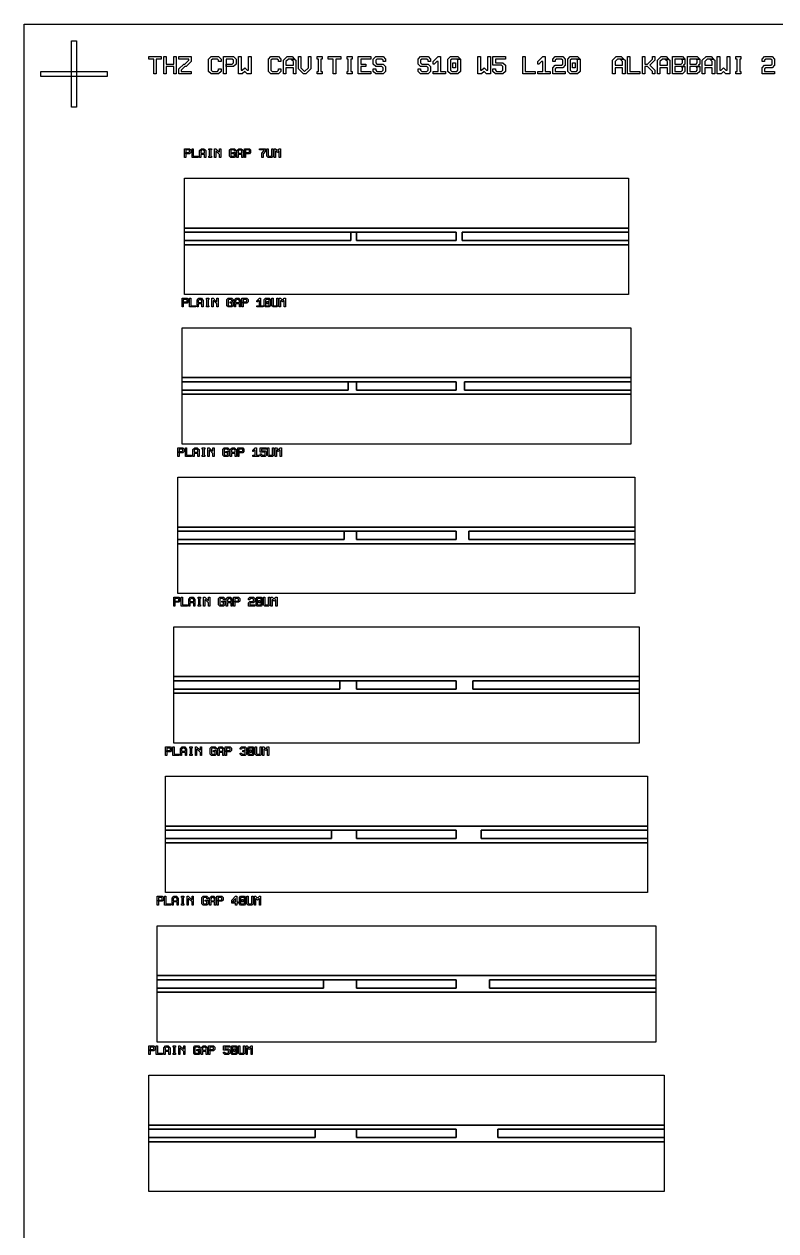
# Model space of a CAD drawing. Extents: x -460 to 1322, y -2650 to 256.
# Drawn here: x -460 to 444, y -1197 to 256 of the extents above; entities that cross this region are included whole.
import ezdxf

# ---------------------------------------------------------------- set-up
doc = ezdxf.new("R2010")
doc.units = 0
for name, color, linetype in [('L10D0', 4, 'CONTINUOUS'), ('L1D0', 1, 'CONTINUOUS'), ('L20D0', 5, 'CONTINUOUS'), ('L2D0', 2, 'CONTINUOUS'), ('L99D0', 6, 'CONTINUOUS')]:
    doc.layers.add(name, color=color, linetype=linetype)

# ---------------------------------------------------------------- blocks, each defined once
blk = doc.blocks.new('GAPCAP_G7UM')
at = {"layer": 'L1D0'}
for points in [[(-267, 10), (-267, 70), (267, 70), (267, 10)], [(-267, -5), (-267, 5), (-67, 5), (-67, -5)], [(-60, -5), (-60, 5), (60, 5), (60, -5)], [(67, -5), (67, 5), (267, 5), (267, -5)], [(-267, -70), (-267, -10), (267, -10), (267, -70)]]:
    blk.add_lwpolyline(points, close=True, dxfattribs=at)
at = {"layer": 'L2D0'}
blk.add_lwpolyline([(-267, -10), (-267, -5), (-67, -5), (-67, 5), (-60, 5), (-60, -5), (60, -5), (60, 5), (-267, 5), (-267, 10), (267, 10), (267, 5), (67, 5), (67, -5), (267, -5), (267, -10)], close=True, dxfattribs=at)
blk = doc.blocks.new('GAPCAP_G10UM')
at = {"layer": 'L1D0'}
for points in [[(-270, 10), (-270, 70), (270, 70), (270, 10)], [(-270, -5), (-270, 5), (-70, 5), (-70, -5)], [(-60, -5), (-60, 5), (60, 5), (60, -5)], [(70, -5), (70, 5), (270, 5), (270, -5)], [(-270, -70), (-270, -10), (270, -10), (270, -70)]]:
    blk.add_lwpolyline(points, close=True, dxfattribs=at)
at = {"layer": 'L2D0'}
blk.add_lwpolyline([(-270, -10), (-270, -5), (-70, -5), (-70, 5), (-60, 5), (-60, -5), (60, -5), (60, 5), (-270, 5), (-270, 10), (270, 10), (270, 5), (70, 5), (70, -5), (270, -5), (270, -10)], close=True, dxfattribs=at)
blk = doc.blocks.new('GAPCAP_G15UM')
at = {"layer": 'L1D0'}
for points in [[(-275, 10), (-275, 70), (275, 70), (275, 10)], [(-275, -5), (-275, 5), (-75, 5), (-75, -5)], [(-60, -5), (-60, 5), (60, 5), (60, -5)], [(75, -5), (75, 5), (275, 5), (275, -5)], [(-275, -70), (-275, -10), (275, -10), (275, -70)]]:
    blk.add_lwpolyline(points, close=True, dxfattribs=at)
at = {"layer": 'L2D0'}
blk.add_lwpolyline([(-275, -10), (-275, -5), (-75, -5), (-75, 5), (-60, 5), (-60, -5), (60, -5), (60, 5), (-275, 5), (-275, 10), (275, 10), (275, 5), (75, 5), (75, -5), (275, -5), (275, -10)], close=True, dxfattribs=at)
blk = doc.blocks.new('GAPCAP_G20UM')
at = {"layer": 'L1D0'}
for points in [[(-280, 10), (-280, 70), (280, 70), (280, 10)], [(-280, -5), (-280, 5), (-80, 5), (-80, -5)], [(-60, -5), (-60, 5), (60, 5), (60, -5)], [(80, -5), (80, 5), (280, 5), (280, -5)], [(-280, -70), (-280, -10), (280, -10), (280, -70)]]:
    blk.add_lwpolyline(points, close=True, dxfattribs=at)
at = {"layer": 'L2D0'}
blk.add_lwpolyline([(-280, -10), (-280, -5), (-80, -5), (-80, 5), (-60, 5), (-60, -5), (60, -5), (60, 5), (-280, 5), (-280, 10), (280, 10), (280, 5), (80, 5), (80, -5), (280, -5), (280, -10)], close=True, dxfattribs=at)
blk = doc.blocks.new('GAPCAP_G30UM')
at = {"layer": 'L1D0'}
for points in [[(-290, 10), (-290, 70), (290, 70), (290, 10)], [(-290, -5), (-290, 5), (-90, 5), (-90, -5)], [(-60, -5), (-60, 5), (60, 5), (60, -5)], [(90, -5), (90, 5), (290, 5), (290, -5)], [(-290, -70), (-290, -10), (290, -10), (290, -70)]]:
    blk.add_lwpolyline(points, close=True, dxfattribs=at)
at = {"layer": 'L2D0'}
blk.add_lwpolyline([(-290, -10), (-290, -5), (-90, -5), (-90, 5), (-60, 5), (-60, -5), (60, -5), (60, 5), (-290, 5), (-290, 10), (290, 10), (290, 5), (90, 5), (90, -5), (290, -5), (290, -10)], close=True, dxfattribs=at)
blk = doc.blocks.new('GAPCAP_G40UM')
at = {"layer": 'L1D0'}
for points in [[(-300, 10), (-300, 70), (300, 70), (300, 10)], [(-300, -5), (-300, 5), (-100, 5), (-100, -5)], [(-60, -5), (-60, 5), (60, 5), (60, -5)], [(100, -5), (100, 5), (300, 5), (300, -5)], [(-300, -70), (-300, -10), (300, -10), (300, -70)]]:
    blk.add_lwpolyline(points, close=True, dxfattribs=at)
at = {"layer": 'L2D0'}
blk.add_lwpolyline([(-300, -10), (-300, -5), (-100, -5), (-100, 5), (-60, 5), (-60, -5), (60, -5), (60, 5), (-300, 5), (-300, 10), (300, 10), (300, 5), (100, 5), (100, -5), (300, -5), (300, -10)], close=True, dxfattribs=at)
blk = doc.blocks.new('GAPCAP_G50UM')
at = {"layer": 'L1D0'}
for points in [[(-310, 10), (-310, 70), (310, 70), (310, 10)], [(-310, -5), (-310, 5), (-110, 5), (-110, -5)], [(-60, -5), (-60, 5), (60, 5), (60, -5)], [(110, -5), (110, 5), (310, 5), (310, -5)], [(-310, -70), (-310, -10), (310, -10), (310, -70)]]:
    blk.add_lwpolyline(points, close=True, dxfattribs=at)
at = {"layer": 'L2D0'}
blk.add_lwpolyline([(-310, -10), (-310, -5), (-110, -5), (-110, 5), (-60, 5), (-60, -5), (60, -5), (60, 5), (-310, 5), (-310, 10), (310, 10), (310, 5), (110, 5), (110, -5), (310, -5), (310, -10)], close=True, dxfattribs=at)

msp = doc.modelspace()

# ---------------------------------------------------------------- linework, layer by layer
at = {"layer": 'L10D0'}
for points in [[(-403, 155.5), (-403, 235.5), (-397, 235.5), (-397, 155.5)], [(-440, 192.5), (-440, 198.5), (-360, 198.5), (-360, 192.5)]]:
    msp.add_lwpolyline(points, close=True, dxfattribs=at)
at = {"layer": 'L20D0'}
for points in [[(-304, 195.5), (-304, 213.5), (-310, 213.5), (-310, 216.5), (-295, 216.5), (-295, 213.5), (-301, 213.5), (-301, 195.5)], [(-292, 195.5), (-292, 216.5), (-289, 216.5), (-289, 207.5), (-280, 207.5), (-280, 216.5), (-277, 216.5), (-277, 195.5), (-280, 195.5), (-280, 204.5), (-289, 204.5), (-289, 195.5)], [(-274, 195.5), (-274, 201.5), (-268, 207.5), (-266.5, 207.5), (-262, 212), (-262, 213.5), (-274, 213.5), (-274, 216.5), (-259, 216.5), (-259, 210.5), (-265, 204.5), (-266.5, 204.5), (-271, 200), (-271, 198.5), (-259, 198.5), (-259, 195.5)], [(-235, 195.5), (-238, 198.5), (-238, 213.5), (-235, 216.5), (-226, 216.5), (-223, 213.5), (-223, 210.5), (-226, 210.5), (-226, 212), (-227.5, 213.5), (-233.5, 213.5), (-235, 212), (-235, 200), (-233.5, 198.5), (-227.5, 198.5), (-226, 200), (-226, 201.5), (-223, 201.5), (-223, 198.5), (-226, 195.5)], [(-220, 195.5), (-220, 216.5), (-208, 216.5), (-205, 213.5), (-205, 207.5), (-208, 204.5), (-217, 204.5), (-217, 207.5), (-209.5, 207.5), (-208, 209), (-208, 212), (-209.5, 213.5), (-217, 213.5), (-217, 195.5)], [(-202, 195.5), (-202, 216.5), (-199, 216.5), (-199, 200), (-197.5, 200), (-194.5, 203), (-191.5, 200), (-190, 200), (-190, 216.5), (-187, 216.5), (-187, 195.5), (-191.5, 195.5), (-194.5, 198.5), (-197.5, 195.5)], [(-163, 195.5), (-166, 198.5), (-166, 213.5), (-163, 216.5), (-154, 216.5), (-151, 213.5), (-151, 210.5), (-154, 210.5), (-154, 212), (-155.5, 213.5), (-161.5, 213.5), (-163, 212), (-163, 200), (-161.5, 198.5), (-155.5, 198.5), (-154, 200), (-154, 201.5), (-151, 201.5), (-151, 198.5), (-154, 195.5)], [(-148, 195.5), (-148, 212), (-143.5, 216.5), (-137.5, 216.5), (-134.5, 213.5), (-142, 213.5), (-145, 210.5), (-145, 206), (-136, 206), (-136, 210.5), (-139, 213.5), (-134.5, 213.5), (-133, 212), (-133, 195.5), (-136, 195.5), (-136, 203), (-145, 203), (-145, 195.5)], [(-124, 195.5), (-130, 201.5), (-130, 216.5), (-127, 216.5), (-127, 203), (-122.5, 198.5), (-118, 203), (-118, 216.5), (-115, 216.5), (-115, 201.5), (-121, 195.5)], [(-107.5, 195.5), (-107.5, 198.5), (-106, 198.5), (-106, 213.5), (-107.5, 213.5), (-107.5, 216.5), (-101.5, 216.5), (-101.5, 213.5), (-103, 213.5), (-103, 198.5), (-101.5, 198.5), (-101.5, 195.5)], [(-88, 195.5), (-88, 213.5), (-94, 213.5), (-94, 216.5), (-79, 216.5), (-79, 213.5), (-85, 213.5), (-85, 195.5)], [(-71.5, 195.5), (-71.5, 198.5), (-70, 198.5), (-70, 213.5), (-71.5, 213.5), (-71.5, 216.5), (-65.5, 216.5), (-65.5, 213.5), (-67, 213.5), (-67, 198.5), (-65.5, 198.5), (-65.5, 195.5)], [(-58, 195.5), (-58, 216.5), (-43, 216.5), (-43, 213.5), (-55, 213.5), (-55, 207.5), (-49, 207.5), (-49, 204.5), (-55, 204.5), (-55, 198.5), (-43, 198.5), (-43, 195.5)], [(-37, 195.5), (-40, 198.5), (-40, 201.5), (-37, 201.5), (-37, 200), (-35.5, 198.5), (-29.5, 198.5), (-28, 200), (-28, 203), (-29.5, 204.5), (-37, 204.5), (-40, 207.5), (-40, 213.5), (-37, 216.5), (-28, 216.5), (-25, 213.5), (-25, 210.5), (-28, 210.5), (-28, 212), (-29.5, 213.5), (-35.5, 213.5), (-37, 212), (-37, 209), (-35.5, 207.5), (-28, 207.5), (-25, 204.5), (-25, 198.5), (-28, 195.5)], [(17, 195.5), (14, 198.5), (14, 201.5), (17, 201.5), (17, 200), (18.5, 198.5), (24.5, 198.5), (26, 200), (26, 203), (24.5, 204.5), (17, 204.5), (14, 207.5), (14, 213.5), (17, 216.5), (26, 216.5), (29, 213.5), (29, 210.5), (26, 210.5), (26, 212), (24.5, 213.5), (18.5, 213.5), (17, 212), (17, 209), (18.5, 207.5), (26, 207.5), (29, 204.5), (29, 198.5), (26, 195.5)], [(32, 195.5), (32, 198.5), (38, 198.5), (38, 210.5), (36.5, 210.5), (33.5, 207.5), (32, 207.5), (32, 210.5), (38, 216.5), (41, 216.5), (41, 198.5), (47, 198.5), (47, 195.5)], [(53, 195.5), (50, 198.5), (50, 213.5), (53, 216.5), (62, 216.5), (65, 213.5), (54.5, 213.5), (53, 212), (53, 200), (54.5, 198.5), (60.5, 198.5), (62, 200), (62, 212), (60.5, 213.5), (65, 213.5), (65, 198.5), (62, 195.5)], [(56, 203), (56, 209), (59, 209), (59, 203)], [(86, 195.5), (86, 216.5), (89, 216.5), (89, 200), (90.5, 200), (93.5, 203), (96.5, 200), (98, 200), (98, 216.5), (101, 216.5), (101, 195.5), (96.5, 195.5), (93.5, 198.5), (90.5, 195.5)], [(107, 195.5), (104, 198.5), (104, 201.5), (107, 201.5), (107, 200), (108.5, 198.5), (114.5, 198.5), (116, 200), (116, 204.5), (114.5, 206), (104, 206), (104, 216.5), (119, 216.5), (119, 213.5), (107, 213.5), (107, 209), (116, 209), (119, 206), (119, 198.5), (116, 195.5)], [(140, 195.5), (140, 216.5), (143, 216.5), (143, 198.5), (155, 198.5), (155, 195.5)], [(158, 195.5), (158, 198.5), (164, 198.5), (164, 210.5), (162.5, 210.5), (159.5, 207.5), (158, 207.5), (158, 210.5), (164, 216.5), (167, 216.5), (167, 198.5), (173, 198.5), (173, 195.5)], [(176, 195.5), (176, 203), (179, 206), (186.5, 206), (188, 207.5), (188, 212), (186.5, 213.5), (180.5, 213.5), (179, 212), (179, 210.5), (176, 210.5), (176, 213.5), (179, 216.5), (188, 216.5), (191, 213.5), (191, 206), (188, 203), (180.5, 203), (179, 201.5), (179, 198.5), (191, 198.5), (191, 195.5)], [(197, 195.5), (194, 198.5), (194, 213.5), (197, 216.5), (206, 216.5), (209, 213.5), (198.5, 213.5), (197, 212), (197, 200), (198.5, 198.5), (204.5, 198.5), (206, 200), (206, 212), (204.5, 213.5), (209, 213.5), (209, 198.5), (206, 195.5)], [(200, 203), (200, 209), (203, 209), (203, 203)], [(248, 195.5), (248, 212), (252.5, 216.5), (258.5, 216.5), (261.5, 213.5), (254, 213.5), (251, 210.5), (251, 206), (260, 206), (260, 210.5), (257, 213.5), (261.5, 213.5), (263, 212), (263, 195.5), (260, 195.5), (260, 203), (251, 203), (251, 195.5)], [(266, 195.5), (266, 216.5), (269, 216.5), (269, 198.5), (281, 198.5), (281, 195.5)], [(284, 195.5), (284, 216.5), (287, 216.5), (287, 207.5), (290, 207.5), (296, 213.5), (296, 216.5), (299, 216.5), (299, 212), (293, 206), (299, 200), (299, 195.5), (296, 195.5), (296, 198.5), (290, 204.5), (287, 204.5), (287, 195.5)], [(302, 195.5), (302, 212), (306.5, 216.5), (312.5, 216.5), (315.5, 213.5), (308, 213.5), (305, 210.5), (305, 206), (314, 206), (314, 210.5), (311, 213.5), (315.5, 213.5), (317, 212), (317, 195.5), (314, 195.5), (314, 203), (305, 203), (305, 195.5)], [(320, 195.5), (320, 216.5), (332, 216.5), (335, 213.5), (323, 213.5), (323, 207.5), (330.5, 207.5), (332, 209), (332, 212), (330.5, 213.5), (335, 213.5), (335, 207.5), (333.5, 206), (335, 204.5), (323, 204.5), (323, 198.5), (330.5, 198.5), (332, 200), (332, 203), (330.5, 204.5), (335, 204.5), (335, 198.5), (332, 195.5)], [(338, 195.5), (338, 216.5), (350, 216.5), (353, 213.5), (341, 213.5), (341, 207.5), (348.5, 207.5), (350, 209), (350, 212), (348.5, 213.5), (353, 213.5), (353, 207.5), (351.5, 206), (353, 204.5), (341, 204.5), (341, 198.5), (348.5, 198.5), (350, 200), (350, 203), (348.5, 204.5), (353, 204.5), (353, 198.5), (350, 195.5)], [(356, 195.5), (356, 212), (360.5, 216.5), (366.5, 216.5), (369.5, 213.5), (362, 213.5), (359, 210.5), (359, 206), (368, 206), (368, 210.5), (365, 213.5), (369.5, 213.5), (371, 212), (371, 195.5), (368, 195.5), (368, 203), (359, 203), (359, 195.5)], [(374, 195.5), (374, 216.5), (377, 216.5), (377, 200), (378.5, 200), (381.5, 203), (384.5, 200), (386, 200), (386, 216.5), (389, 216.5), (389, 195.5), (384.5, 195.5), (381.5, 198.5), (378.5, 195.5)], [(396.5, 195.5), (396.5, 198.5), (398, 198.5), (398, 213.5), (396.5, 213.5), (396.5, 216.5), (402.5, 216.5), (402.5, 213.5), (401, 213.5), (401, 198.5), (402.5, 198.5), (402.5, 195.5)], [(428, 195.5), (428, 203), (431, 206), (438.5, 206), (440, 207.5), (440, 212), (438.5, 213.5), (432.5, 213.5), (431, 212), (431, 210.5), (428, 210.5), (428, 213.5), (431, 216.5), (440, 216.5), (443, 213.5), (443, 206), (440, 203), (432.5, 203), (431, 201.5), (431, 198.5), (443, 198.5), (443, 195.5)], [(-267, 95), (-267, 105.5), (-261, 105.5), (-259.5, 104), (-259.5, 101), (-261, 99.5), (-265.5, 99.5), (-265.5, 101), (-261.75, 101), (-261, 101.75), (-261, 103.25), (-261.75, 104), (-265.5, 104), (-265.5, 95)], [(-258, 95), (-258, 105.5), (-256.5, 105.5), (-256.5, 96.5), (-250.5, 96.5), (-250.5, 95)], [(-249, 95), (-249, 103.25), (-246.75, 105.5), (-243.75, 105.5), (-242.25, 104), (-246, 104), (-247.5, 102.5), (-247.5, 100.25), (-243, 100.25), (-243, 102.5), (-244.5, 104), (-242.25, 104), (-241.5, 103.25), (-241.5, 95), (-243, 95), (-243, 98.75), (-247.5, 98.75), (-247.5, 95)], [(-237.75, 95), (-237.75, 96.5), (-237, 96.5), (-237, 104), (-237.75, 104), (-237.75, 105.5), (-234.75, 105.5), (-234.75, 104), (-235.5, 104), (-235.5, 96.5), (-234.75, 96.5), (-234.75, 95)], [(-231, 95), (-231, 105.5), (-229.5, 105.5), (-225.75, 101.75), (-225, 101.75), (-225, 105.5), (-223.5, 105.5), (-223.5, 95), (-225, 95), (-225, 98.75), (-228.75, 102.5), (-229.5, 102.5), (-229.5, 95)], [(-211.5, 95), (-213, 96.5), (-213, 104), (-211.5, 105.5), (-207, 105.5), (-205.5, 104), (-205.5, 102.5), (-207, 102.5), (-207, 103.25), (-207.75, 104), (-210.75, 104), (-211.5, 103.25), (-211.5, 97.25), (-210.75, 96.5), (-207.75, 96.5), (-207, 97.25), (-207, 99.5), (-209.25, 99.5), (-209.25, 101), (-205.5, 101), (-205.5, 96.5), (-207, 95)], [(-204, 95), (-204, 103.25), (-201.75, 105.5), (-198.75, 105.5), (-197.25, 104), (-201, 104), (-202.5, 102.5), (-202.5, 100.25), (-198, 100.25), (-198, 102.5), (-199.5, 104), (-197.25, 104), (-196.5, 103.25), (-196.5, 95), (-198, 95), (-198, 98.75), (-202.5, 98.75), (-202.5, 95)], [(-195, 95), (-195, 105.5), (-189, 105.5), (-187.5, 104), (-187.5, 101), (-189, 99.5), (-193.5, 99.5), (-193.5, 101), (-189.75, 101), (-189, 101.75), (-189, 103.25), (-189.75, 104), (-193.5, 104), (-193.5, 95)], [(-174, 95), (-174, 100.25), (-171, 103.25), (-171, 104), (-177, 104), (-177, 105.5), (-169.5, 105.5), (-169.5, 102.5), (-172.5, 99.5), (-172.5, 95)], [(-166.5, 95), (-168, 96.5), (-168, 105.5), (-166.5, 105.5), (-166.5, 97.25), (-165.75, 96.5), (-162.75, 96.5), (-162, 97.25), (-162, 105.5), (-160.5, 105.5), (-160.5, 96.5), (-162, 95)], [(-159, 95), (-159, 105.5), (-157.5, 105.5), (-156, 104), (-154.5, 104), (-153, 105.5), (-151.5, 105.5), (-151.5, 95), (-153, 95), (-153, 102.5), (-153.75, 102.5), (-155.25, 101), (-156.75, 102.5), (-157.5, 102.5), (-157.5, 95)], [(-270, -85), (-270, -74.5), (-264, -74.5), (-262.5, -76), (-262.5, -79), (-264, -80.5), (-268.5, -80.5), (-268.5, -79), (-264.75, -79), (-264, -78.25), (-264, -76.75), (-264.75, -76), (-268.5, -76), (-268.5, -85)], [(-261, -85), (-261, -74.5), (-259.5, -74.5), (-259.5, -83.5), (-253.5, -83.5), (-253.5, -85)], [(-252, -85), (-252, -76.75), (-249.75, -74.5), (-246.75, -74.5), (-245.25, -76), (-249, -76), (-250.5, -77.5), (-250.5, -79.75), (-246, -79.75), (-246, -77.5), (-247.5, -76), (-245.25, -76), (-244.5, -76.75), (-244.5, -85), (-246, -85), (-246, -81.25), (-250.5, -81.25), (-250.5, -85)], [(-240.75, -85), (-240.75, -83.5), (-240, -83.5), (-240, -76), (-240.75, -76), (-240.75, -74.5), (-237.75, -74.5), (-237.75, -76), (-238.5, -76), (-238.5, -83.5), (-237.75, -83.5), (-237.75, -85)], [(-234, -85), (-234, -74.5), (-232.5, -74.5), (-228.75, -78.25), (-228, -78.25), (-228, -74.5), (-226.5, -74.5), (-226.5, -85), (-228, -85), (-228, -81.25), (-231.75, -77.5), (-232.5, -77.5), (-232.5, -85)], [(-214.5, -85), (-216, -83.5), (-216, -76), (-214.5, -74.5), (-210, -74.5), (-208.5, -76), (-208.5, -77.5), (-210, -77.5), (-210, -76.75), (-210.75, -76), (-213.75, -76), (-214.5, -76.75), (-214.5, -82.75), (-213.75, -83.5), (-210.75, -83.5), (-210, -82.75), (-210, -80.5), (-212.25, -80.5), (-212.25, -79), (-208.5, -79), (-208.5, -83.5), (-210, -85)], [(-207, -85), (-207, -76.75), (-204.75, -74.5), (-201.75, -74.5), (-200.25, -76), (-204, -76), (-205.5, -77.5), (-205.5, -79.75), (-201, -79.75), (-201, -77.5), (-202.5, -76), (-200.25, -76), (-199.5, -76.75), (-199.5, -85), (-201, -85), (-201, -81.25), (-205.5, -81.25), (-205.5, -85)], [(-198, -85), (-198, -74.5), (-192, -74.5), (-190.5, -76), (-190.5, -79), (-192, -80.5), (-196.5, -80.5), (-196.5, -79), (-192.75, -79), (-192, -78.25), (-192, -76.75), (-192.75, -76), (-196.5, -76), (-196.5, -85)], [(-180, -85), (-180, -83.5), (-177, -83.5), (-177, -77.5), (-177.75, -77.5), (-179.25, -79), (-180, -79), (-180, -77.5), (-177, -74.5), (-175.5, -74.5), (-175.5, -83.5), (-172.5, -83.5), (-172.5, -85)], [(-169.5, -85), (-171, -83.5), (-171, -76), (-169.5, -74.5), (-165, -74.5), (-163.5, -76), (-168.75, -76), (-169.5, -76.75), (-169.5, -82.75), (-168.75, -83.5), (-165.75, -83.5), (-165, -82.75), (-165, -76.75), (-165.75, -76), (-163.5, -76), (-163.5, -83.5), (-165, -85)], [(-168, -81.25), (-168, -78.25), (-166.5, -78.25), (-166.5, -81.25)], [(-160.5, -85), (-162, -83.5), (-162, -74.5), (-160.5, -74.5), (-160.5, -82.75), (-159.75, -83.5), (-156.75, -83.5), (-156, -82.75), (-156, -74.5), (-154.5, -74.5), (-154.5, -83.5), (-156, -85)], [(-153, -85), (-153, -74.5), (-151.5, -74.5), (-150, -76), (-148.5, -76), (-147, -74.5), (-145.5, -74.5), (-145.5, -85), (-147, -85), (-147, -77.5), (-147.75, -77.5), (-149.25, -79), (-150.75, -77.5), (-151.5, -77.5), (-151.5, -85)], [(-275, -265), (-275, -254.5), (-269, -254.5), (-267.5, -256), (-267.5, -259), (-269, -260.5), (-273.5, -260.5), (-273.5, -259), (-269.75, -259), (-269, -258.25), (-269, -256.75), (-269.75, -256), (-273.5, -256), (-273.5, -265)], [(-266, -265), (-266, -254.5), (-264.5, -254.5), (-264.5, -263.5), (-258.5, -263.5), (-258.5, -265)], [(-257, -265), (-257, -256.75), (-254.75, -254.5), (-251.75, -254.5), (-250.25, -256), (-254, -256), (-255.5, -257.5), (-255.5, -259.75), (-251, -259.75), (-251, -257.5), (-252.5, -256), (-250.25, -256), (-249.5, -256.75), (-249.5, -265), (-251, -265), (-251, -261.25), (-255.5, -261.25), (-255.5, -265)], [(-245.75, -265), (-245.75, -263.5), (-245, -263.5), (-245, -256), (-245.75, -256), (-245.75, -254.5), (-242.75, -254.5), (-242.75, -256), (-243.5, -256), (-243.5, -263.5), (-242.75, -263.5), (-242.75, -265)], [(-239, -265), (-239, -254.5), (-237.5, -254.5), (-233.75, -258.25), (-233, -258.25), (-233, -254.5), (-231.5, -254.5), (-231.5, -265), (-233, -265), (-233, -261.25), (-236.75, -257.5), (-237.5, -257.5), (-237.5, -265)], [(-219.5, -265), (-221, -263.5), (-221, -256), (-219.5, -254.5), (-215, -254.5), (-213.5, -256), (-213.5, -257.5), (-215, -257.5), (-215, -256.75), (-215.75, -256), (-218.75, -256), (-219.5, -256.75), (-219.5, -262.75), (-218.75, -263.5), (-215.75, -263.5), (-215, -262.75), (-215, -260.5), (-217.25, -260.5), (-217.25, -259), (-213.5, -259), (-213.5, -263.5), (-215, -265)], [(-212, -265), (-212, -256.75), (-209.75, -254.5), (-206.75, -254.5), (-205.25, -256), (-209, -256), (-210.5, -257.5), (-210.5, -259.75), (-206, -259.75), (-206, -257.5), (-207.5, -256), (-205.25, -256), (-204.5, -256.75), (-204.5, -265), (-206, -265), (-206, -261.25), (-210.5, -261.25), (-210.5, -265)], [(-203, -265), (-203, -254.5), (-197, -254.5), (-195.5, -256), (-195.5, -259), (-197, -260.5), (-201.5, -260.5), (-201.5, -259), (-197.75, -259), (-197, -258.25), (-197, -256.75), (-197.75, -256), (-201.5, -256), (-201.5, -265)], [(-185, -265), (-185, -263.5), (-182, -263.5), (-182, -257.5), (-182.75, -257.5), (-184.25, -259), (-185, -259), (-185, -257.5), (-182, -254.5), (-180.5, -254.5), (-180.5, -263.5), (-177.5, -263.5), (-177.5, -265)], [(-174.5, -265), (-176, -263.5), (-176, -262), (-174.5, -262), (-174.5, -262.75), (-173.75, -263.5), (-170.75, -263.5), (-170, -262.75), (-170, -260.5), (-170.75, -259.75), (-176, -259.75), (-176, -254.5), (-168.5, -254.5), (-168.5, -256), (-174.5, -256), (-174.5, -258.25), (-170, -258.25), (-168.5, -259.75), (-168.5, -263.5), (-170, -265)], [(-165.5, -265), (-167, -263.5), (-167, -254.5), (-165.5, -254.5), (-165.5, -262.75), (-164.75, -263.5), (-161.75, -263.5), (-161, -262.75), (-161, -254.5), (-159.5, -254.5), (-159.5, -263.5), (-161, -265)], [(-158, -265), (-158, -254.5), (-156.5, -254.5), (-155, -256), (-153.5, -256), (-152, -254.5), (-150.5, -254.5), (-150.5, -265), (-152, -265), (-152, -257.5), (-152.75, -257.5), (-154.25, -259), (-155.75, -257.5), (-156.5, -257.5), (-156.5, -265)], [(-280, -445), (-280, -434.5), (-274, -434.5), (-272.5, -436), (-272.5, -439), (-274, -440.5), (-278.5, -440.5), (-278.5, -439), (-274.75, -439), (-274, -438.25), (-274, -436.75), (-274.75, -436), (-278.5, -436), (-278.5, -445)], [(-271, -445), (-271, -434.5), (-269.5, -434.5), (-269.5, -443.5), (-263.5, -443.5), (-263.5, -445)], [(-262, -445), (-262, -436.75), (-259.75, -434.5), (-256.75, -434.5), (-255.25, -436), (-259, -436), (-260.5, -437.5), (-260.5, -439.75), (-256, -439.75), (-256, -437.5), (-257.5, -436), (-255.25, -436), (-254.5, -436.75), (-254.5, -445), (-256, -445), (-256, -441.25), (-260.5, -441.25), (-260.5, -445)], [(-250.75, -445), (-250.75, -443.5), (-250, -443.5), (-250, -436), (-250.75, -436), (-250.75, -434.5), (-247.75, -434.5), (-247.75, -436), (-248.5, -436), (-248.5, -443.5), (-247.75, -443.5), (-247.75, -445)], [(-244, -445), (-244, -434.5), (-242.5, -434.5), (-238.75, -438.25), (-238, -438.25), (-238, -434.5), (-236.5, -434.5), (-236.5, -445), (-238, -445), (-238, -441.25), (-241.75, -437.5), (-242.5, -437.5), (-242.5, -445)], [(-224.5, -445), (-226, -443.5), (-226, -436), (-224.5, -434.5), (-220, -434.5), (-218.5, -436), (-218.5, -437.5), (-220, -437.5), (-220, -436.75), (-220.75, -436), (-223.75, -436), (-224.5, -436.75), (-224.5, -442.75), (-223.75, -443.5), (-220.75, -443.5), (-220, -442.75), (-220, -440.5), (-222.25, -440.5), (-222.25, -439), (-218.5, -439), (-218.5, -443.5), (-220, -445)], [(-217, -445), (-217, -436.75), (-214.75, -434.5), (-211.75, -434.5), (-210.25, -436), (-214, -436), (-215.5, -437.5), (-215.5, -439.75), (-211, -439.75), (-211, -437.5), (-212.5, -436), (-210.25, -436), (-209.5, -436.75), (-209.5, -445), (-211, -445), (-211, -441.25), (-215.5, -441.25), (-215.5, -445)], [(-208, -445), (-208, -434.5), (-202, -434.5), (-200.5, -436), (-200.5, -439), (-202, -440.5), (-206.5, -440.5), (-206.5, -439), (-202.75, -439), (-202, -438.25), (-202, -436.75), (-202.75, -436), (-206.5, -436), (-206.5, -445)], [(-190, -445), (-190, -441.25), (-188.5, -439.75), (-184.75, -439.75), (-184, -439), (-184, -436.75), (-184.75, -436), (-187.75, -436), (-188.5, -436.75), (-188.5, -437.5), (-190, -437.5), (-190, -436), (-188.5, -434.5), (-184, -434.5), (-182.5, -436), (-182.5, -439.75), (-184, -441.25), (-187.75, -441.25), (-188.5, -442), (-188.5, -443.5), (-182.5, -443.5), (-182.5, -445)], [(-179.5, -445), (-181, -443.5), (-181, -436), (-179.5, -434.5), (-175, -434.5), (-173.5, -436), (-178.75, -436), (-179.5, -436.75), (-179.5, -442.75), (-178.75, -443.5), (-175.75, -443.5), (-175, -442.75), (-175, -436.75), (-175.75, -436), (-173.5, -436), (-173.5, -443.5), (-175, -445)], [(-170.5, -445), (-172, -443.5), (-172, -434.5), (-170.5, -434.5), (-170.5, -442.75), (-169.75, -443.5), (-166.75, -443.5), (-166, -442.75), (-166, -434.5), (-164.5, -434.5), (-164.5, -443.5), (-166, -445)], [(-163, -445), (-163, -434.5), (-161.5, -434.5), (-160, -436), (-158.5, -436), (-157, -434.5), (-155.5, -434.5), (-155.5, -445), (-157, -445), (-157, -437.5), (-157.75, -437.5), (-159.25, -439), (-160.75, -437.5), (-161.5, -437.5), (-161.5, -445)], [(-178, -441.25), (-178, -438.25), (-176.5, -438.25), (-176.5, -441.25)], [(-290, -625), (-290, -614.5), (-284, -614.5), (-282.5, -616), (-282.5, -619), (-284, -620.5), (-288.5, -620.5), (-288.5, -619), (-284.75, -619), (-284, -618.25), (-284, -616.75), (-284.75, -616), (-288.5, -616), (-288.5, -625)], [(-281, -625), (-281, -614.5), (-279.5, -614.5), (-279.5, -623.5), (-273.5, -623.5), (-273.5, -625)], [(-272, -625), (-272, -616.75), (-269.75, -614.5), (-266.75, -614.5), (-265.25, -616), (-269, -616), (-270.5, -617.5), (-270.5, -619.75), (-266, -619.75), (-266, -617.5), (-267.5, -616), (-265.25, -616), (-264.5, -616.75), (-264.5, -625), (-266, -625), (-266, -621.25), (-270.5, -621.25), (-270.5, -625)], [(-260.75, -625), (-260.75, -623.5), (-260, -623.5), (-260, -616), (-260.75, -616), (-260.75, -614.5), (-257.75, -614.5), (-257.75, -616), (-258.5, -616), (-258.5, -623.5), (-257.75, -623.5), (-257.75, -625)], [(-254, -625), (-254, -614.5), (-252.5, -614.5), (-248.75, -618.25), (-248, -618.25), (-248, -614.5), (-246.5, -614.5), (-246.5, -625), (-248, -625), (-248, -621.25), (-251.75, -617.5), (-252.5, -617.5), (-252.5, -625)], [(-234.5, -625), (-236, -623.5), (-236, -616), (-234.5, -614.5), (-230, -614.5), (-228.5, -616), (-228.5, -617.5), (-230, -617.5), (-230, -616.75), (-230.75, -616), (-233.75, -616), (-234.5, -616.75), (-234.5, -622.75), (-233.75, -623.5), (-230.75, -623.5), (-230, -622.75), (-230, -620.5), (-232.25, -620.5), (-232.25, -619), (-228.5, -619), (-228.5, -623.5), (-230, -625)], [(-227, -625), (-227, -616.75), (-224.75, -614.5), (-221.75, -614.5), (-220.25, -616), (-224, -616), (-225.5, -617.5), (-225.5, -619.75), (-221, -619.75), (-221, -617.5), (-222.5, -616), (-220.25, -616), (-219.5, -616.75), (-219.5, -625), (-221, -625), (-221, -621.25), (-225.5, -621.25), (-225.5, -625)], [(-218, -625), (-218, -614.5), (-212, -614.5), (-210.5, -616), (-210.5, -619), (-212, -620.5), (-216.5, -620.5), (-216.5, -619), (-212.75, -619), (-212, -618.25), (-212, -616.75), (-212.75, -616), (-216.5, -616), (-216.5, -625)], [(-198.5, -625), (-200, -623.5), (-200, -622), (-198.5, -622), (-198.5, -622.75), (-197.75, -623.5), (-194.75, -623.5), (-194, -622.75), (-194, -621.25), (-194.75, -620.5), (-197, -620.5), (-197, -619), (-194.75, -619), (-194, -618.25), (-194, -616.75), (-194.75, -616), (-197.75, -616), (-198.5, -616.75), (-198.5, -617.5), (-200, -617.5), (-200, -616), (-198.5, -614.5), (-194, -614.5), (-192.5, -616), (-192.5, -619), (-193.25, -619.75), (-192.5, -620.5), (-192.5, -623.5), (-194, -625)], [(-189.5, -625), (-191, -623.5), (-191, -616), (-189.5, -614.5), (-185, -614.5), (-183.5, -616), (-188.75, -616), (-189.5, -616.75), (-189.5, -622.75), (-188.75, -623.5), (-185.75, -623.5), (-185, -622.75), (-185, -616.75), (-185.75, -616), (-183.5, -616), (-183.5, -623.5), (-185, -625)], [(-188, -621.25), (-188, -618.25), (-186.5, -618.25), (-186.5, -621.25)], [(-180.5, -625), (-182, -623.5), (-182, -614.5), (-180.5, -614.5), (-180.5, -622.75), (-179.75, -623.5), (-176.75, -623.5), (-176, -622.75), (-176, -614.5), (-174.5, -614.5), (-174.5, -623.5), (-176, -625)], [(-173, -625), (-173, -614.5), (-171.5, -614.5), (-170, -616), (-168.5, -616), (-167, -614.5), (-165.5, -614.5), (-165.5, -625), (-167, -625), (-167, -617.5), (-167.75, -617.5), (-169.25, -619), (-170.75, -617.5), (-171.5, -617.5), (-171.5, -625)], [(-300, -805), (-300, -794.5), (-294, -794.5), (-292.5, -796), (-292.5, -799), (-294, -800.5), (-298.5, -800.5), (-298.5, -799), (-294.75, -799), (-294, -798.25), (-294, -796.75), (-294.75, -796), (-298.5, -796), (-298.5, -805)], [(-291, -805), (-291, -794.5), (-289.5, -794.5), (-289.5, -803.5), (-283.5, -803.5), (-283.5, -805)], [(-282, -805), (-282, -796.75), (-279.75, -794.5), (-276.75, -794.5), (-275.25, -796), (-279, -796), (-280.5, -797.5), (-280.5, -799.75), (-276, -799.75), (-276, -797.5), (-277.5, -796), (-275.25, -796), (-274.5, -796.75), (-274.5, -805), (-276, -805), (-276, -801.25), (-280.5, -801.25), (-280.5, -805)], [(-270.75, -805), (-270.75, -803.5), (-270, -803.5), (-270, -796), (-270.75, -796), (-270.75, -794.5), (-267.75, -794.5), (-267.75, -796), (-268.5, -796), (-268.5, -803.5), (-267.75, -803.5), (-267.75, -805)], [(-264, -805), (-264, -794.5), (-262.5, -794.5), (-258.75, -798.25), (-258, -798.25), (-258, -794.5), (-256.5, -794.5), (-256.5, -805), (-258, -805), (-258, -801.25), (-261.75, -797.5), (-262.5, -797.5), (-262.5, -805)], [(-244.5, -805), (-246, -803.5), (-246, -796), (-244.5, -794.5), (-240, -794.5), (-238.5, -796), (-238.5, -797.5), (-240, -797.5), (-240, -796.75), (-240.75, -796), (-243.75, -796), (-244.5, -796.75), (-244.5, -802.75), (-243.75, -803.5), (-240.75, -803.5), (-240, -802.75), (-240, -800.5), (-242.25, -800.5), (-242.25, -799), (-238.5, -799), (-238.5, -803.5), (-240, -805)], [(-237, -805), (-237, -796.75), (-234.75, -794.5), (-231.75, -794.5), (-230.25, -796), (-234, -796), (-235.5, -797.5), (-235.5, -799.75), (-231, -799.75), (-231, -797.5), (-232.5, -796), (-230.25, -796), (-229.5, -796.75), (-229.5, -805), (-231, -805), (-231, -801.25), (-235.5, -801.25), (-235.5, -805)], [(-228, -805), (-228, -794.5), (-222, -794.5), (-220.5, -796), (-220.5, -799), (-222, -800.5), (-226.5, -800.5), (-226.5, -799), (-222.75, -799), (-222, -798.25), (-222, -796.75), (-222.75, -796), (-226.5, -796), (-226.5, -805)], [(-205.5, -805), (-205.5, -802.75), (-210, -802.75), (-210, -801.25), (-205.5, -801.25), (-205.5, -797.5), (-206.25, -797.5), (-208.5, -799.75), (-208.5, -801.25), (-210, -801.25), (-210, -799), (-205.5, -794.5), (-204, -794.5), (-204, -801.25), (-202.5, -801.25), (-202.5, -802.75), (-204, -802.75), (-204, -805)], [(-199.5, -805), (-201, -803.5), (-201, -796), (-199.5, -794.5), (-195, -794.5), (-193.5, -796), (-198.75, -796), (-199.5, -796.75), (-199.5, -802.75), (-198.75, -803.5), (-195.75, -803.5), (-195, -802.75), (-195, -796.75), (-195.75, -796), (-193.5, -796), (-193.5, -803.5), (-195, -805)], [(-198, -801.25), (-198, -798.25), (-196.5, -798.25), (-196.5, -801.25)], [(-190.5, -805), (-192, -803.5), (-192, -794.5), (-190.5, -794.5), (-190.5, -802.75), (-189.75, -803.5), (-186.75, -803.5), (-186, -802.75), (-186, -794.5), (-184.5, -794.5), (-184.5, -803.5), (-186, -805)], [(-183, -805), (-183, -794.5), (-181.5, -794.5), (-180, -796), (-178.5, -796), (-177, -794.5), (-175.5, -794.5), (-175.5, -805), (-177, -805), (-177, -797.5), (-177.75, -797.5), (-179.25, -799), (-180.75, -797.5), (-181.5, -797.5), (-181.5, -805)], [(-310, -985), (-310, -974.5), (-304, -974.5), (-302.5, -976), (-302.5, -979), (-304, -980.5), (-308.5, -980.5), (-308.5, -979), (-304.75, -979), (-304, -978.25), (-304, -976.75), (-304.75, -976), (-308.5, -976), (-308.5, -985)], [(-301, -985), (-301, -974.5), (-299.5, -974.5), (-299.5, -983.5), (-293.5, -983.5), (-293.5, -985)], [(-292, -985), (-292, -976.75), (-289.75, -974.5), (-286.75, -974.5), (-285.25, -976), (-289, -976), (-290.5, -977.5), (-290.5, -979.75), (-286, -979.75), (-286, -977.5), (-287.5, -976), (-285.25, -976), (-284.5, -976.75), (-284.5, -985), (-286, -985), (-286, -981.25), (-290.5, -981.25), (-290.5, -985)], [(-280.75, -985), (-280.75, -983.5), (-280, -983.5), (-280, -976), (-280.75, -976), (-280.75, -974.5), (-277.75, -974.5), (-277.75, -976), (-278.5, -976), (-278.5, -983.5), (-277.75, -983.5), (-277.75, -985)], [(-274, -985), (-274, -974.5), (-272.5, -974.5), (-268.75, -978.25), (-268, -978.25), (-268, -974.5), (-266.5, -974.5), (-266.5, -985), (-268, -985), (-268, -981.25), (-271.75, -977.5), (-272.5, -977.5), (-272.5, -985)], [(-254.5, -985), (-256, -983.5), (-256, -976), (-254.5, -974.5), (-250, -974.5), (-248.5, -976), (-248.5, -977.5), (-250, -977.5), (-250, -976.75), (-250.75, -976), (-253.75, -976), (-254.5, -976.75), (-254.5, -982.75), (-253.75, -983.5), (-250.75, -983.5), (-250, -982.75), (-250, -980.5), (-252.25, -980.5), (-252.25, -979), (-248.5, -979), (-248.5, -983.5), (-250, -985)], [(-247, -985), (-247, -976.75), (-244.75, -974.5), (-241.75, -974.5), (-240.25, -976), (-244, -976), (-245.5, -977.5), (-245.5, -979.75), (-241, -979.75), (-241, -977.5), (-242.5, -976), (-240.25, -976), (-239.5, -976.75), (-239.5, -985), (-241, -985), (-241, -981.25), (-245.5, -981.25), (-245.5, -985)], [(-238, -985), (-238, -974.5), (-232, -974.5), (-230.5, -976), (-230.5, -979), (-232, -980.5), (-236.5, -980.5), (-236.5, -979), (-232.75, -979), (-232, -978.25), (-232, -976.75), (-232.75, -976), (-236.5, -976), (-236.5, -985)], [(-218.5, -985), (-220, -983.5), (-220, -982), (-218.5, -982), (-218.5, -982.75), (-217.75, -983.5), (-214.75, -983.5), (-214, -982.75), (-214, -980.5), (-214.75, -979.75), (-220, -979.75), (-220, -974.5), (-212.5, -974.5), (-212.5, -976), (-218.5, -976), (-218.5, -978.25), (-214, -978.25), (-212.5, -979.75), (-212.5, -983.5), (-214, -985)], [(-209.5, -985), (-211, -983.5), (-211, -976), (-209.5, -974.5), (-205, -974.5), (-203.5, -976), (-208.75, -976), (-209.5, -976.75), (-209.5, -982.75), (-208.75, -983.5), (-205.75, -983.5), (-205, -982.75), (-205, -976.75), (-205.75, -976), (-203.5, -976), (-203.5, -983.5), (-205, -985)], [(-208, -981.25), (-208, -978.25), (-206.5, -978.25), (-206.5, -981.25)], [(-200.5, -985), (-202, -983.5), (-202, -974.5), (-200.5, -974.5), (-200.5, -982.75), (-199.75, -983.5), (-196.75, -983.5), (-196, -982.75), (-196, -974.5), (-194.5, -974.5), (-194.5, -983.5), (-196, -985)], [(-193, -985), (-193, -974.5), (-191.5, -974.5), (-190, -976), (-188.5, -976), (-187, -974.5), (-185.5, -974.5), (-185.5, -985), (-187, -985), (-187, -977.5), (-187.75, -977.5), (-189.25, -979), (-190.75, -977.5), (-191.5, -977.5), (-191.5, -985)]]:
    msp.add_lwpolyline(points, close=True, dxfattribs=at)
at = {"layer": 'L99D0'}
msp.add_lwpolyline([(-460, -2650), (-460, 255.5), (1322, 255.5), (1322, -2650)], close=True, dxfattribs=at)

# ---------------------------------------------------------------- block references
for name, p in [('GAPCAP_G7UM', (0, 0)), ('GAPCAP_G10UM', (0, -180)), ('GAPCAP_G15UM', (0, -360)), ('GAPCAP_G20UM', (0, -540)), ('GAPCAP_G30UM', (0, -720)), ('GAPCAP_G40UM', (0, -900)), ('GAPCAP_G50UM', (0, -1080))]:
    msp.add_blockref(name, p)

doc.saveas('drawing.dxf')
